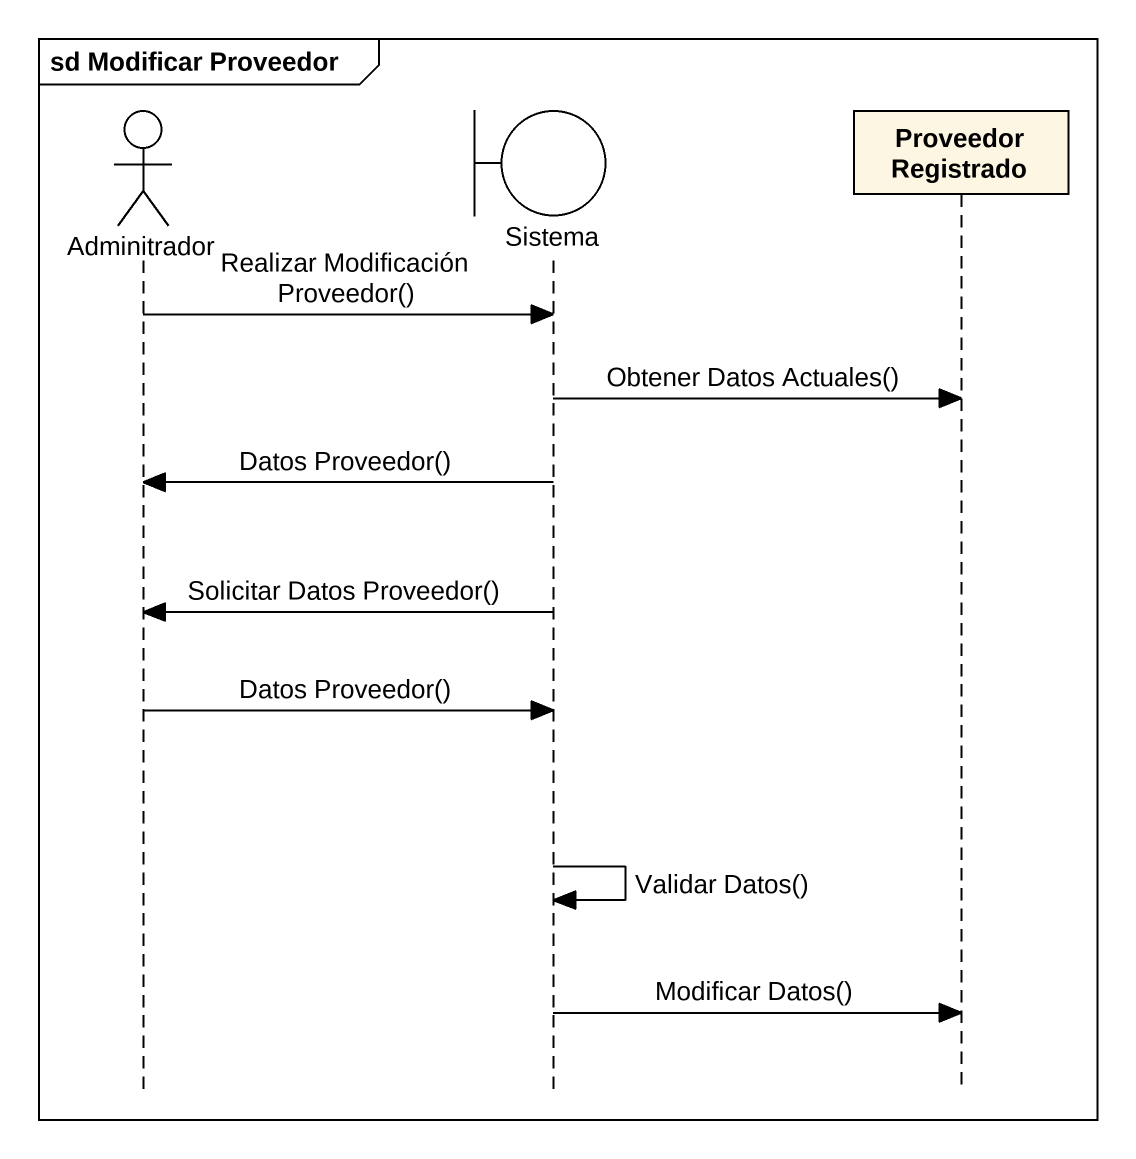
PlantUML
@startuml
mainframe sd Modificar Proveedor
hide footbox
actor Adminitrador
boundary Sistema
participant "Proveedor Registrado" as Proveedor_Registrado

Adminitrador -> Sistema : Realizar Modificación Proveedor()
Sistema -> Proveedor_Registrado : Obtener Datos Actuales()
Sistema -> Adminitrador : Datos Proveedor()
Sistema -> Adminitrador : Solicitar Datos Proveedor()
Adminitrador -> Sistema : Datos Proveedor()
Sistema -> Sistema : Validar Datos()
Sistema -> Proveedor_Registrado : Modificar Datos()
@enduml
